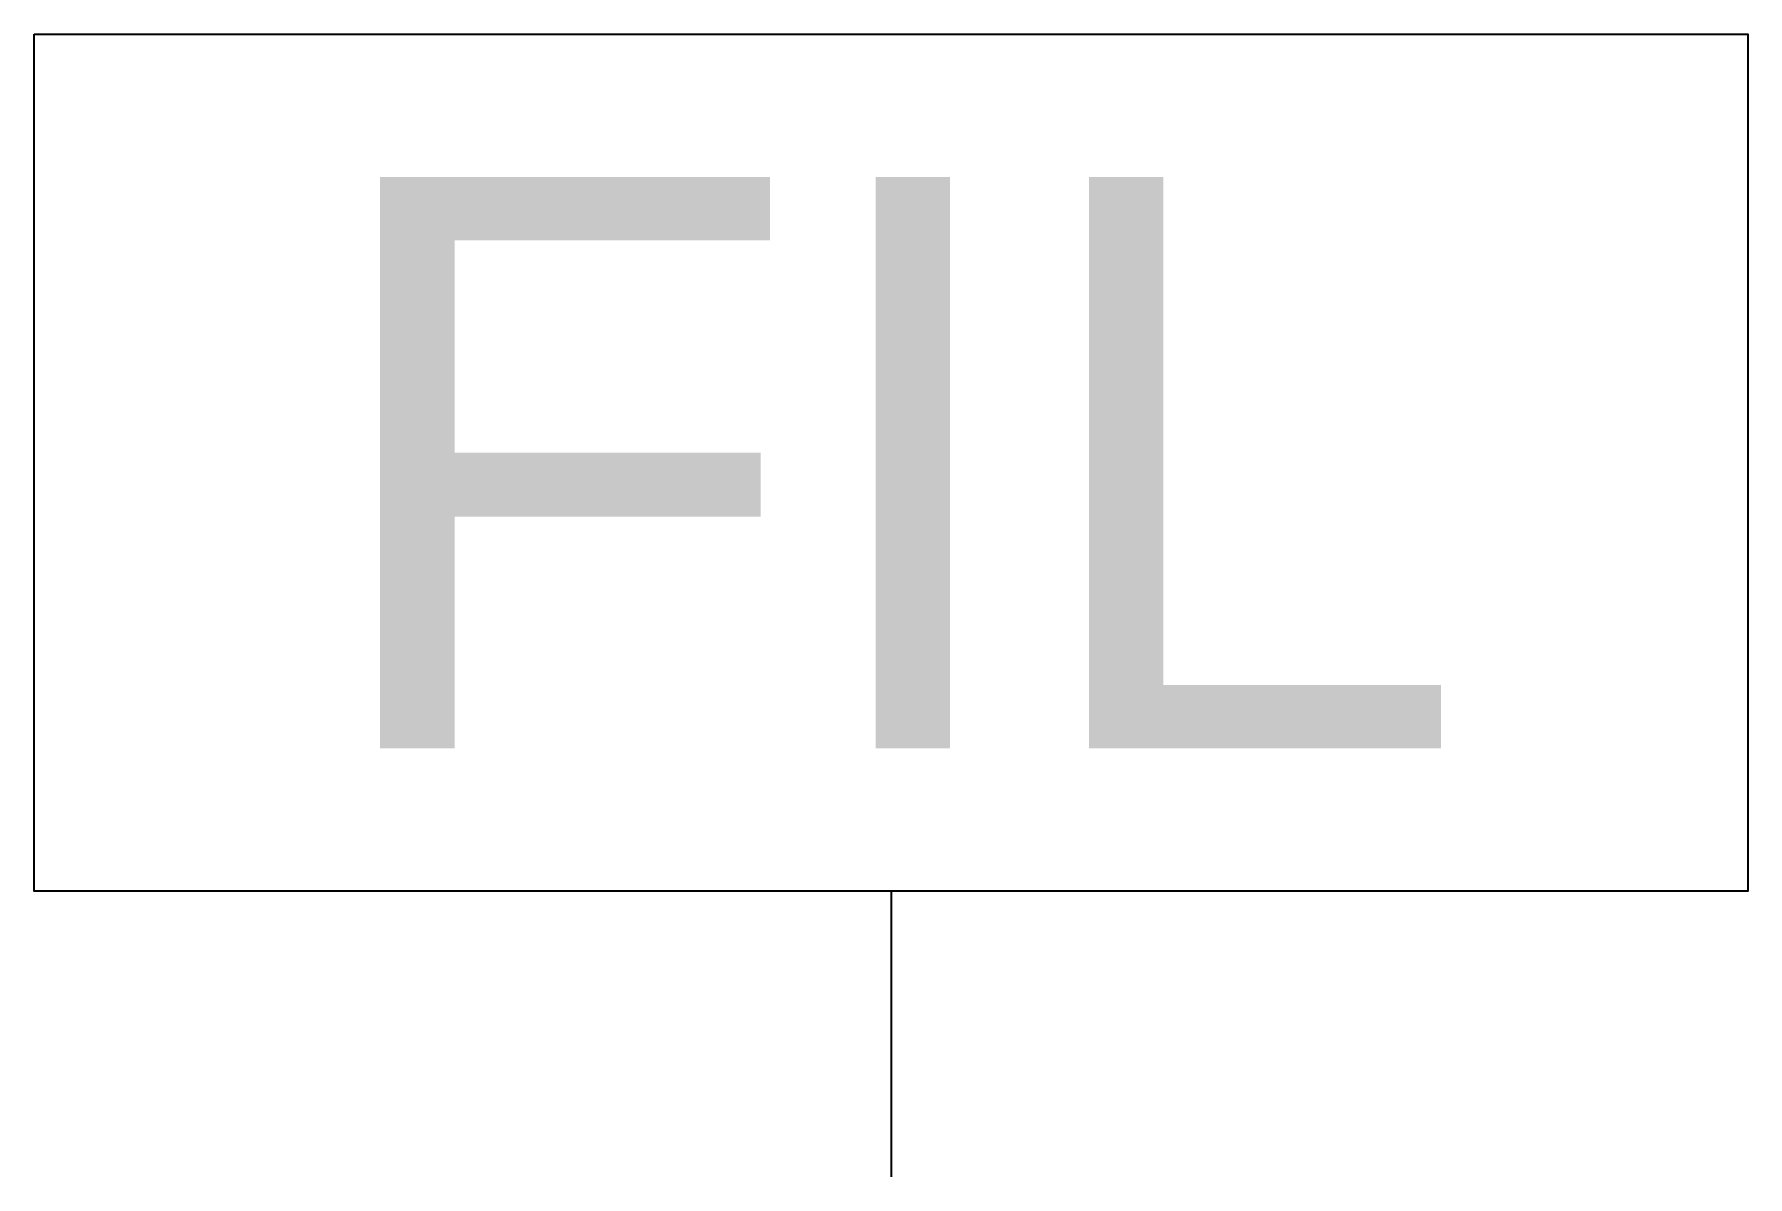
# Model space of a CAD drawing. Header units: millimetres. Extents: x -150 to 150, y -125 to 75.
import ezdxf
from ezdxf.enums import TextEntityAlignment as Align

# ---------------------------------------------------------------- set-up
doc = ezdxf.new("R2010")
doc.units = ezdxf.units.MM
doc.styles.add('EHS_Text', font='arial.ttf')

msp = doc.modelspace()

# ---------------------------------------------------------------- linework, layer by layer
at = {"color": 0, "linetype": 'ByBlock', "lineweight": -2}
msp.add_line((0, -74.999992), (0, -124.999992), dxfattribs=at)
msp.add_lwpolyline([(-149.999985, 74.999992), (149.999985, 74.999992), (149.999985, -74.999992), (-149.999985, -74.999992)], close=True, dxfattribs=at)

# ---------------------------------------------------------------- texts
at = {"color": 0, "linetype": 'ByBlock', "lineweight": -2, "style": 'EHS_Text'}
msp.add_text('FIL', height=100, dxfattribs=at).set_placement((0, 0), align=Align.MIDDLE_CENTER)

doc.saveas('drawing.dxf')
